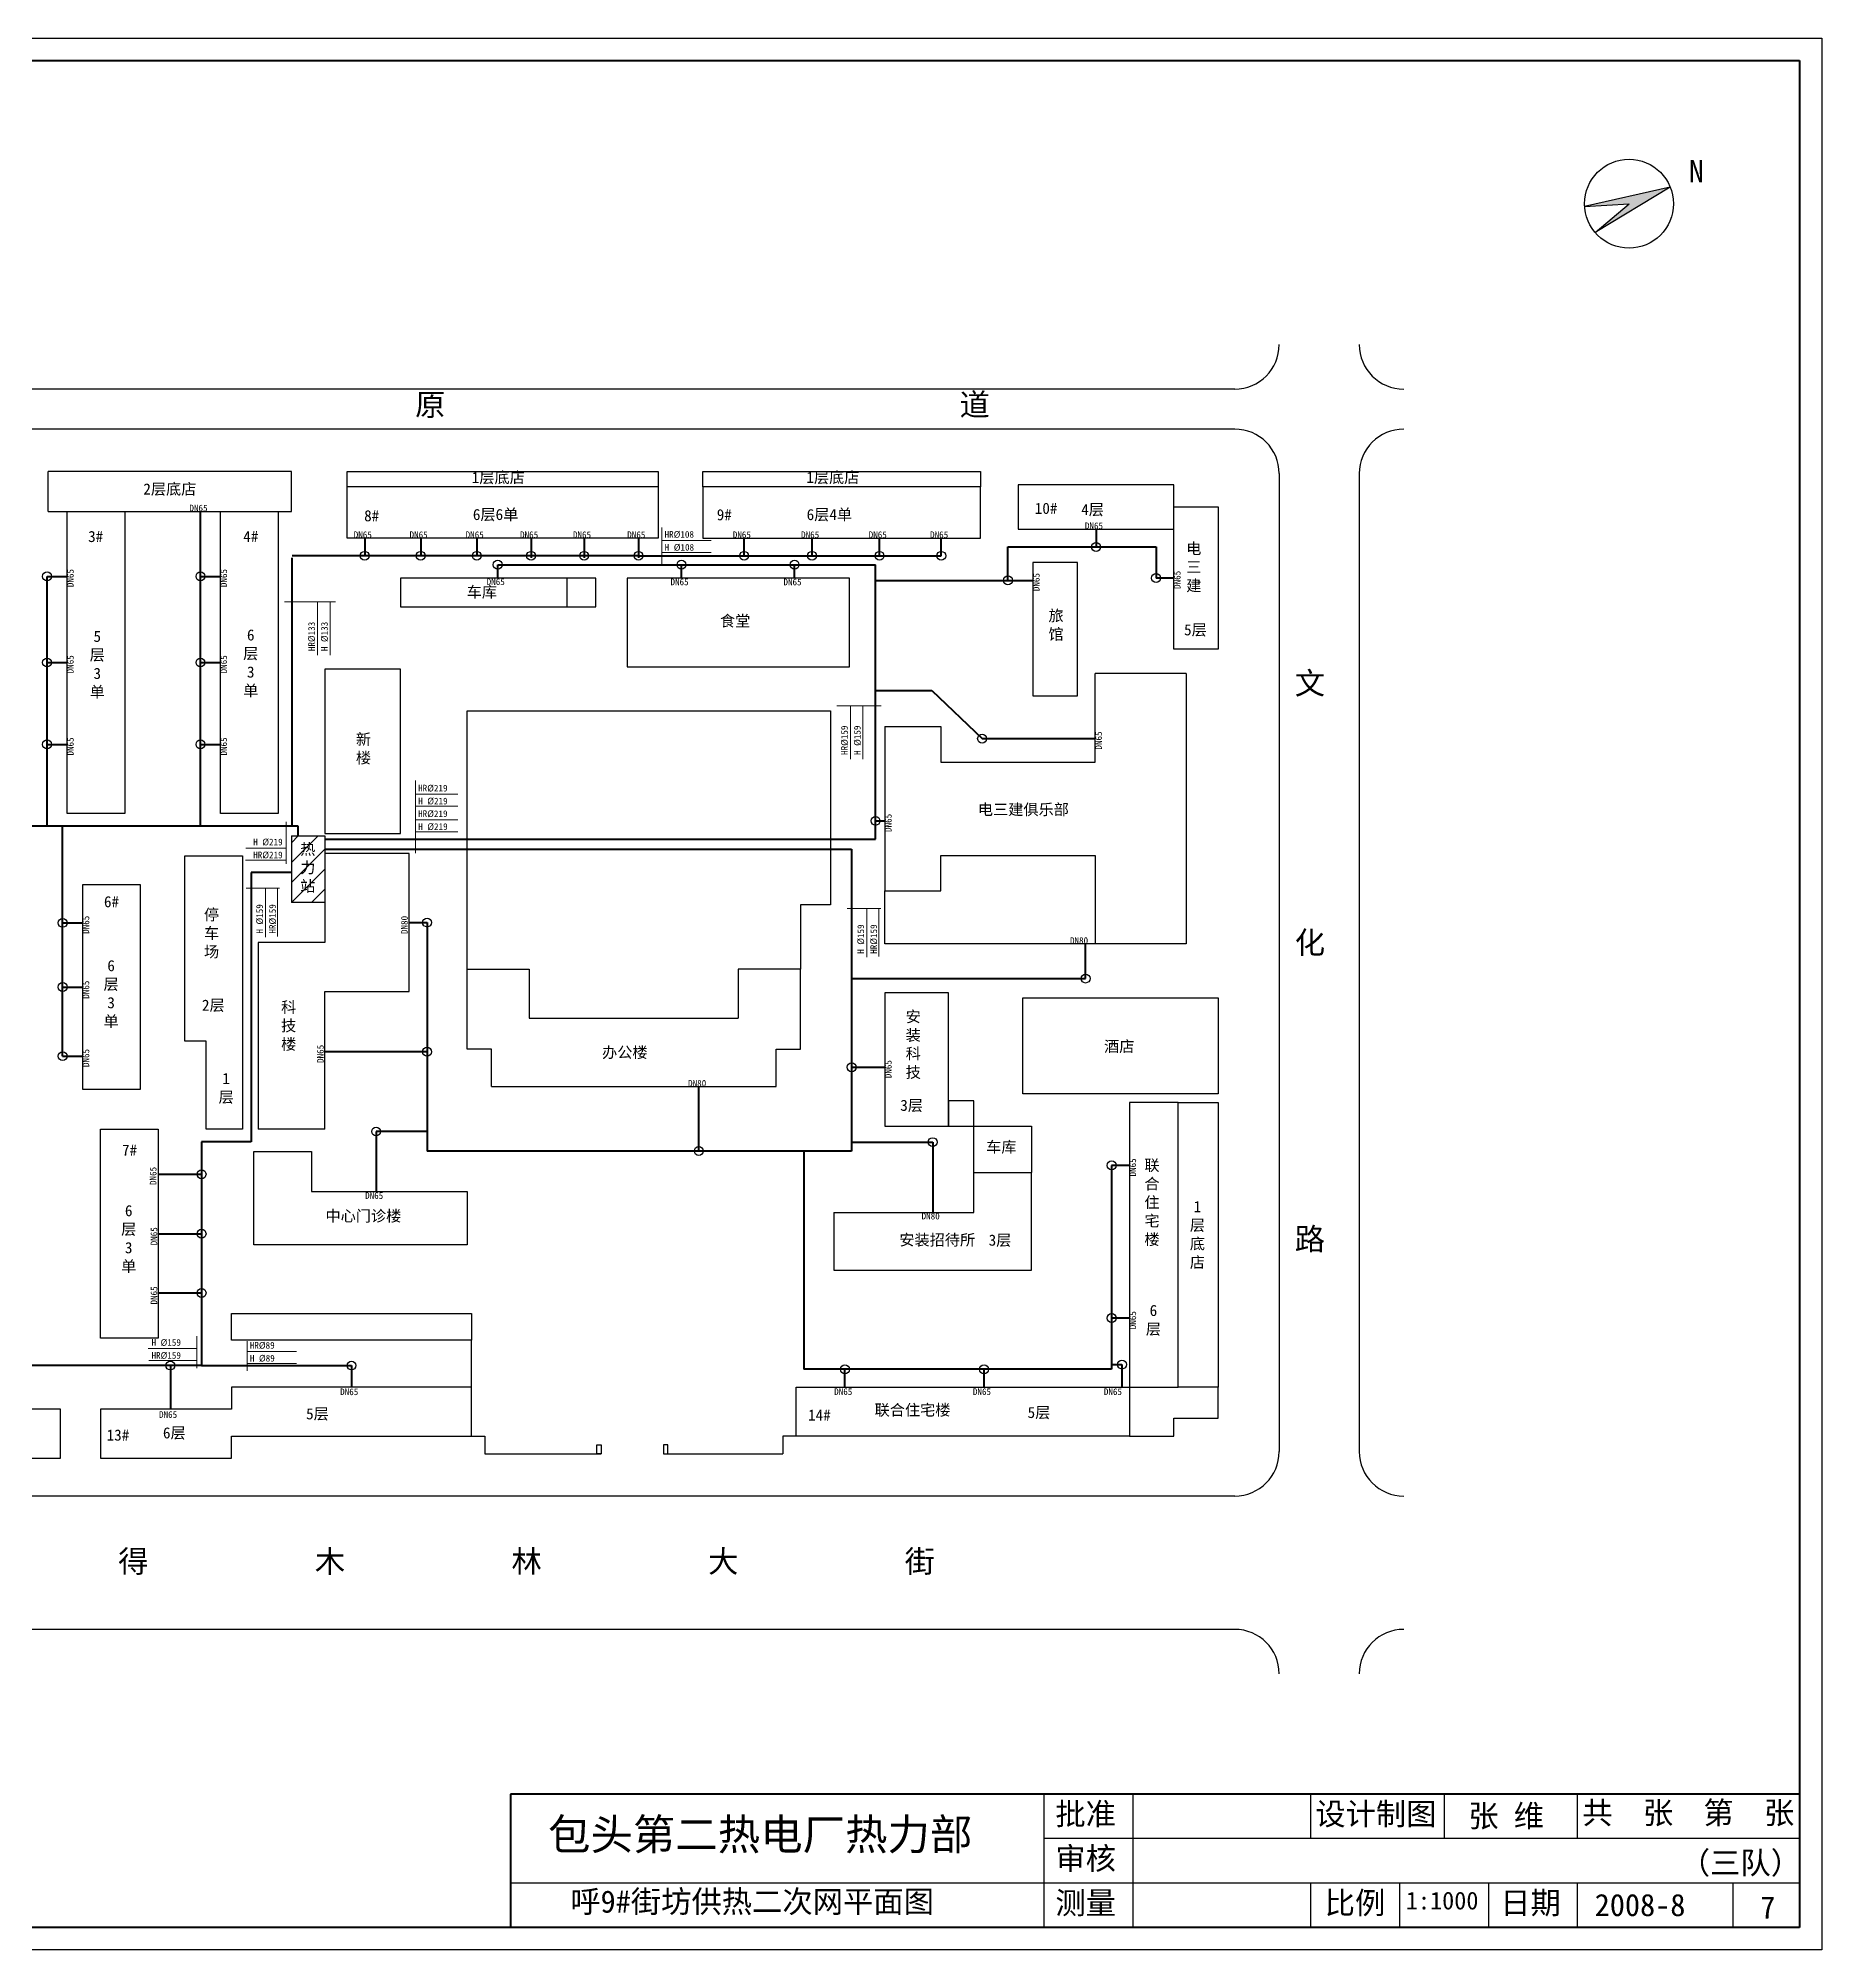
# Model space of a CAD drawing. Header units: millimetres. Extents: x 710 to 1314, y 285 to 715.
# Drawn here: x 913 to 1314.2, y 285.3 to 715.3 of the extents above; entities that cross this region are included whole.
import ezdxf

# ---------------------------------------------------------------- set-up
doc = ezdxf.new("R2010")
doc.units = ezdxf.units.MM
doc.layers.add('围栏', color=3, linetype='Continuous')
doc.layers.add('边线', color=1, linetype='Continuous')
doc.layers.add('标注', color=7, linetype='Continuous', lineweight=18)
doc.layers.add('管道', color=7, linetype='Continuous', lineweight=50)

msp = doc.modelspace()

# ---------------------------------------------------------------- hatches: boundary and pattern name
msp.add_hatch(color=256).paths.add_polyline_path([(1280.09, 681.87), (1260.84, 677.47), (1270.82, 678.12), (1263.2, 671.64)])
at = {"layer": '围栏'}
h = msp.add_hatch(dxfattribs=at)
h.set_pattern_fill('ANSI31', color=5, style=0)
h.paths.add_polyline_path([(977.43, 535.92), (969.93, 535.92), (969.93, 520.92), (977.43, 520.92)])
h.paths.add_polyline_path([(971.27, 534.82), (975.93, 534.82), (975.93, 521.32), (971.27, 521.32)], flags=24)

# ---------------------------------------------------------------- linework, layer by layer
at = {"lineweight": 40}
for p, q in [((715.18, 710.35), (1309.18, 710.35)), ((1309.18, 710.35), (1309.18, 290.35)), ((1309.18, 320.35), (1019.18, 320.35)), ((1019.18, 320.35), (1019.18, 290.35)), ((1309.18, 290.35), (715.18, 290.35))]:
    msp.add_line(p, q, dxfattribs=at)
for p, q in [((1280.09, 681.87), (1260.84, 677.47)), ((1280.09, 681.87), (1263.2, 671.64)), ((1260.84, 677.47), (1270.82, 678.12)), ((1263.2, 671.64), (1270.82, 678.12)), ((1182.13, 636.42), (838.93, 636.42)), ((1182.13, 627.42), (838.93, 627.42)), ((969.93, 617.92), (915.18, 617.92)), ((915.18, 608.92), (915.18, 617.92)), ((969.93, 608.92), (969.93, 617.92)), ((982.43, 602.92), (982.43, 617.92)), ((982.43, 617.92), (1052.43, 617.92)), ((1052.43, 617.92), (1052.43, 614.42)), ((1062.43, 614.42), (1062.43, 617.92)), ((1062.43, 617.92), (1124.93, 617.92)), ((1124.93, 617.92), (1124.93, 614.42)), ((1168.43, 614.92), (1133.43, 614.92)), ((1133.43, 614.92), (1133.43, 604.92)), ((1168.43, 604.92), (1168.43, 614.92)), ((1192.13, 617.42), (1192.13, 397.42)), ((1210.13, 617.42), (1210.13, 397.42)), ((1052.43, 614.42), (982.43, 614.42)), ((1052.43, 614.42), (1052.43, 602.92)), ((1124.93, 614.42), (1062.43, 614.42)), ((1062.43, 614.42), (1062.43, 602.92)), ((1124.93, 602.92), (1124.93, 614.42)), ((915.18, 608.92), (969.93, 608.92)), ((919.43, 540.92), (919.43, 608.92)), ((919.43, 540.92), (919.43, 608.92)), ((919.43, 540.92), (919.43, 608.92)), ((919.43, 608.92), (932.43, 608.92)), ((919.43, 608.92), (932.43, 608.92)), ((919.43, 608.92), (932.43, 608.92)), ((919.43, 540.92), (919.43, 608.92)), ((919.43, 540.92), (919.43, 608.92)), ((919.43, 540.92), (919.43, 608.92)), ((919.43, 608.92), (932.43, 608.92)), ((919.43, 608.92), (932.43, 608.92)), ((919.43, 608.92), (932.43, 608.92)), ((919.43, 608.92), (932.43, 608.92)), ((919.43, 540.92), (919.43, 608.92)), ((919.43, 608.92), (932.43, 608.92)), ((919.43, 540.92), (919.43, 608.92)), ((919.43, 540.92), (919.43, 608.92)), ((919.43, 608.92), (932.43, 608.92)), ((932.43, 608.92), (932.43, 540.92)), ((932.43, 608.92), (932.43, 540.92)), ((932.43, 608.92), (932.43, 540.92)), ((932.43, 608.92), (932.43, 540.92)), ((932.43, 608.92), (932.43, 540.92)), ((932.43, 608.92), (932.43, 540.92)), ((932.43, 608.92), (932.43, 540.92)), ((932.43, 608.92), (932.43, 540.92)), ((932.43, 608.92), (932.43, 540.92)), ((953.93, 540.92), (953.93, 608.92)), ((953.93, 540.92), (953.93, 608.92)), ((953.93, 540.92), (953.93, 608.92)), ((953.93, 608.92), (966.93, 608.92)), ((953.93, 608.92), (966.93, 608.92)), ((953.93, 608.92), (966.93, 608.92)), ((953.93, 540.92), (953.93, 608.92)), ((953.93, 540.92), (953.93, 608.92)), ((953.93, 540.92), (953.93, 608.92)), ((953.93, 608.92), (966.93, 608.92)), ((953.93, 608.92), (966.93, 608.92)), ((953.93, 608.92), (966.93, 608.92)), ((953.93, 608.92), (966.93, 608.92)), ((953.93, 540.92), (953.93, 608.92)), ((953.93, 608.92), (966.93, 608.92)), ((953.93, 540.92), (953.93, 608.92)), ((953.93, 540.92), (953.93, 608.92)), ((953.93, 608.92), (966.93, 608.92)), ((966.93, 608.92), (966.93, 540.92)), ((966.93, 608.92), (966.93, 540.92)), ((966.93, 608.92), (966.93, 540.92)), ((966.93, 608.92), (966.93, 540.92)), ((966.93, 608.92), (966.93, 540.92)), ((966.93, 608.92), (966.93, 540.92)), ((966.93, 608.92), (966.93, 540.92)), ((966.93, 608.92), (966.93, 540.92)), ((966.93, 608.92), (966.93, 540.92)), ((1168.43, 577.92), (1168.43, 609.92)), ((1168.43, 609.92), (1178.43, 609.92)), ((1178.43, 609.92), (1178.43, 577.92)), ((1052.43, 602.92), (982.43, 602.92)), ((1062.43, 602.92), (1124.93, 602.92)), ((1133.43, 604.92), (1168.43, 604.92)), ((1031.93, 593.92), (994.43, 593.92)), ((994.43, 593.92), (994.43, 587.42)), ((1031.93, 587.42), (1031.93, 593.92)), ((1038.43, 593.92), (1031.93, 593.92)), ((1038.43, 587.42), (1038.43, 593.92)), ((1045.43, 593.92), (1045.43, 573.92)), ((1095.43, 593.92), (1045.43, 593.92)), ((1095.43, 573.92), (1095.43, 593.92)), ((1146.73, 597.42), (1136.73, 597.42)), ((1136.73, 597.42), (1136.73, 567.42)), ((1146.73, 567.42), (1146.73, 597.42)), ((994.43, 587.42), (1031.93, 587.42)), ((1031.93, 587.42), (1038.43, 587.42)), ((1178.43, 577.92), (1168.43, 577.92)), ((994.43, 573.42), (977.43, 573.42)), ((977.43, 573.42), (977.43, 536.42)), ((994.43, 536.42), (994.43, 573.42)), ((1045.43, 573.92), (1095.43, 573.92)), ((1171.23, 572.42), (1150.73, 572.42)), ((1150.73, 552.52), (1150.73, 572.42)), ((1171.23, 572.42), (1171.23, 511.62)), ((1136.73, 567.42), (1146.73, 567.42)), ((1103.43, 560.52), (1103.43, 523.52)), ((1103.43, 560.52), (1116.03, 560.52)), ((1116.03, 560.52), (1116.03, 552.52)), ((1116.03, 552.52), (1150.73, 552.52)), ((932.43, 540.92), (919.43, 540.92)), ((932.43, 540.92), (919.43, 540.92)), ((932.43, 540.92), (919.43, 540.92)), ((932.43, 540.92), (919.43, 540.92)), ((932.43, 540.92), (919.43, 540.92)), ((932.43, 540.92), (919.43, 540.92)), ((932.43, 540.92), (919.43, 540.92)), ((932.43, 540.92), (919.43, 540.92)), ((932.43, 540.92), (919.43, 540.92)), ((966.93, 540.92), (953.93, 540.92)), ((966.93, 540.92), (953.93, 540.92)), ((966.93, 540.92), (953.93, 540.92)), ((966.93, 540.92), (953.93, 540.92)), ((966.93, 540.92), (953.93, 540.92)), ((966.93, 540.92), (953.93, 540.92)), ((966.93, 540.92), (953.93, 540.92)), ((966.93, 540.92), (953.93, 540.92)), ((966.93, 540.92), (953.93, 540.92)), ((969.93, 535.92), (969.93, 520.92)), ((969.93, 535.92), (977.43, 535.92)), ((977.43, 536.42), (994.43, 536.42)), ((977.43, 535.92), (977.43, 520.92)), ((945.93, 531.42), (958.93, 531.42)), ((945.93, 489.72), (945.93, 531.42)), ((958.93, 531.42), (958.93, 469.92)), ((996.43, 531.92), (977.43, 531.92)), ((977.43, 531.92), (977.43, 511.92)), ((996.43, 531.92), (994.43, 531.92)), ((996.43, 500.92), (996.43, 531.92)), ((1116.03, 523.52), (1116.03, 531.52)), ((1116.03, 531.52), (1150.73, 531.52)), ((1150.73, 531.52), (1150.73, 511.62)), ((922.93, 524.92), (922.93, 478.92)), ((935.93, 524.92), (922.93, 524.92)), ((935.93, 478.92), (935.93, 524.92)), ((977.43, 520.92), (969.93, 520.92)), ((1103.43, 523.52), (1116.03, 523.52)), ((1103.43, 511.62), (1103.43, 523.52)), ((977.43, 511.92), (962.43, 511.92)), ((962.43, 511.92), (962.43, 469.92)), ((1150.73, 511.62), (1103.43, 511.62)), ((1171.23, 511.62), (1150.73, 511.62)), ((1009.43, 487.92), (1009.43, 505.92)), ((1009.43, 505.92), (1023.43, 505.92)), ((1023.43, 505.92), (1023.43, 494.92)), ((1070.43, 505.92), (1070.43, 494.92)), ((1084.43, 505.92), (1070.43, 505.92)), ((1084.43, 487.92), (1084.43, 505.92)), ((977.43, 469.92), (977.43, 500.92)), ((977.43, 500.92), (996.43, 500.92)), ((1103.43, 500.62), (1103.43, 470.62)), ((1117.73, 500.62), (1103.43, 500.62)), ((1117.73, 470.62), (1117.73, 500.62)), ((1134.43, 499.52), (1178.43, 499.52)), ((1134.43, 477.92), (1134.43, 499.52)), ((1178.43, 499.52), (1178.43, 477.92)), ((1023.43, 494.92), (1070.43, 494.92)), ((950.73, 489.72), (945.93, 489.72)), ((950.73, 484.92), (950.73, 489.72)), ((1014.93, 487.92), (1009.43, 487.92)), ((1014.93, 479.52), (1014.93, 487.92)), ((1078.93, 487.92), (1084.43, 487.92)), ((1078.93, 479.52), (1078.93, 487.92)), ((950.73, 469.92), (950.73, 484.92)), ((922.93, 478.92), (935.93, 478.92)), ((1014.93, 479.52), (1078.93, 479.52)), ((1178.43, 477.92), (1134.43, 477.92)), ((1123.43, 476.32), (1117.73, 476.32)), ((1117.73, 476.32), (1117.73, 470.62)), ((1123.43, 470.62), (1123.43, 476.32)), ((1158.43, 475.92), (1158.43, 411.92)), ((1169.43, 475.92), (1158.43, 475.92)), ((1169.43, 411.92), (1169.43, 475.92)), ((1169.43, 475.92), (1178.43, 475.92)), ((1178.43, 475.92), (1178.43, 411.92)), ((926.93, 469.92), (939.93, 469.92)), ((926.93, 422.92), (926.93, 469.92)), ((939.93, 469.92), (939.93, 422.92)), ((958.93, 469.92), (950.73, 469.92)), ((977.43, 469.92), (962.43, 469.92)), ((1103.43, 470.62), (1117.73, 470.62)), ((1117.73, 470.62), (1123.43, 470.62)), ((1123.43, 460.22), (1123.43, 470.62)), ((1123.43, 470.62), (1136.43, 470.62)), ((1136.43, 470.62), (1136.43, 460.22)), ((961.43, 443.92), (961.43, 464.92)), ((961.43, 464.92), (974.43, 464.92)), ((974.43, 464.92), (974.43, 455.92)), ((1123.43, 451.22), (1123.43, 460.22)), ((1123.43, 460.22), (1136.43, 460.22)), ((1136.43, 438.22), (1136.43, 460.22)), ((974.43, 455.92), (1009.43, 455.92)), ((1009.43, 455.92), (1009.43, 443.92)), ((1091.93, 451.22), (1123.43, 451.22)), ((1091.93, 451.22), (1091.93, 438.22)), ((1009.43, 443.92), (961.43, 443.92)), ((1091.93, 438.22), (1136.43, 438.22)), ((956.43, 422.45), (956.43, 428.45)), ((956.43, 428.45), (1010.43, 428.45)), ((1010.43, 428.45), (1010.43, 422.45)), ((939.93, 422.92), (926.93, 422.92)), ((1010.43, 422.45), (956.43, 422.45)), ((1010.43, 411.92), (956.43, 411.92)), ((956.43, 411.92), (956.43, 406.92)), ((1010.43, 400.92), (1010.43, 411.92)), ((1083.43, 411.92), (1158.43, 411.92)), ((1083.43, 400.92), (1083.43, 411.92)), ((1158.43, 411.92), (1158.43, 400.92)), ((1158.43, 411.92), (1169.43, 411.92)), ((1178.43, 411.92), (1169.43, 411.92)), ((1178.43, 404.92), (1178.43, 411.92)), ((917.93, 406.92), (843.93, 406.92)), ((917.93, 395.92), (917.93, 406.92)), ((956.43, 406.92), (926.93, 406.92)), ((926.93, 406.92), (926.93, 395.92)), ((1168.43, 400.92), (1168.43, 404.92)), ((1168.43, 404.92), (1178.43, 404.92)), ((956.43, 400.92), (1010.43, 400.92)), ((956.43, 395.92), (956.43, 400.92)), ((1158.43, 400.92), (1083.43, 400.92)), ((1158.43, 400.92), (1168.43, 400.92)), ((843.93, 395.92), (917.93, 395.92)), ((926.93, 395.92), (956.43, 395.92)), ((1182.13, 387.42), (838.93, 387.42)), ((1182.13, 357.42), (838.93, 357.42)), ((1139.18, 320.35), (1139.18, 290.35)), ((1159.18, 320.35), (1159.18, 290.35)), ((1199.18, 320.35), (1199.18, 310.35)), ((1229.22, 320.35), (1229.22, 310.35)), ((1259.18, 320.35), (1259.18, 310.35)), ((1309.18, 310.35), (1139.18, 310.35)), ((1309.18, 300.35), (1019.18, 300.35)), ((1199.18, 300.35), (1199.18, 290.35)), ((1219.18, 300.35), (1219.18, 290.35)), ((1239.18, 300.35), (1239.18, 290.35)), ((1259.18, 300.35), (1259.18, 290.35)), ((1294.18, 300.35), (1294.18, 290.35))]:
    msp.add_line(p, q)
for centre, radius in [((1270.82, 678.12), 10), ((986.4, 598.92), 1), ((999, 598.92), 1), ((1011.61, 598.92), 1), ((1016.33, 596.92), 1), ((1023.83, 598.92), 1), ((1035.76, 598.92), 1), ((1047.99, 598.92), 1), ((1057.66, 596.92), 1), ((1071.75, 598.92), 1), ((1083.1, 596.92), 1), ((1087.03, 598.92), 1), ((1102.22, 598.92), 1), ((1116.1, 598.92), 1), ((1150.93, 600.92), 1), ((914.95, 594.29), 1), ((949.45, 594.29), 1), ((1131.1, 593.4), 1), ((1164.43, 593.92), 1), ((914.95, 574.92), 1), ((949.45, 574.92), 1), ((914.95, 556.5), 1), ((949.45, 556.5), 1), ((1125.29, 557.79), 1), ((1101.32, 539.29), 1), ((918.45, 516.35), 1), ((1000.43, 516.42), 1), ((1148.57, 503.82), 1), ((918.45, 501.92), 1), ((918.45, 486.36), 1), ((1000.43, 487.36), 1), ((1095.94, 483.87), 1), ((988.97, 469.42), 1), ((1061.56, 465.02), 1), ((1114.18, 467.03), 1), ((949.7, 459.8), 1), ((1154.43, 461.8), 1), ((949.7, 446.42), 1), ((949.7, 433.09), 1), ((1154.43, 427.45), 1), ((942.68, 416.77), 1), ((983.43, 416.77), 1), ((1156.75, 416.99), 1), ((1094.43, 415.92), 1), ((1125.73, 415.92), 1)]:
    msp.add_circle(centre, radius)
for centre, start, end in [((1182.13, 646.42), 270, 0), ((1220.13, 646.42), 180, 270), ((1182.13, 617.42), 360, 90), ((1220.13, 617.42), 90, 180), ((1182.13, 397.42), 270, 0), ((1220.13, 397.42), 180, 270), ((1182.13, 347.42), 0, 90), ((1220.13, 347.42), 90, 180)]:
    msp.add_arc(centre, 10, start, end)
at = {"layer": '围栏'}
for p, q in [((1009.43, 505.92), (1009.43, 564.06)), ((1009.43, 564.06), (1091.17, 564.06)), ((1091.17, 564.06), (1091.17, 520.43)), ((1091.17, 520.43), (1084.43, 520.43)), ((1084.43, 520.43), (1084.43, 505.92)), ((1010.43, 411.92), (1010.43, 422.45)), ((1010.43, 400.92), (1013.43, 400.92)), ((1013.43, 400.92), (1013.43, 396.92)), ((1083.43, 400.92), (1080.43, 400.92)), ((1080.43, 400.92), (1080.43, 396.92)), ((1013.43, 396.92), (1039.59, 396.92)), ((1038.59, 396.92), (1038.59, 398.92)), ((1038.59, 398.92), (1039.59, 398.92)), ((1039.59, 396.92), (1038.59, 396.92)), ((1039.59, 398.92), (1039.59, 396.92)), ((1053.59, 398.92), (1053.59, 396.92)), ((1054.59, 398.92), (1053.59, 398.92)), ((1053.59, 396.92), (1080.43, 396.92)), ((1054.59, 396.92), (1054.59, 398.92))]:
    msp.add_line(p, q, dxfattribs=at)
at = {"layer": '标注'}
for p, q in [((1053.28, 596.74), (1053.28, 605.26)), ((1053.28, 602.37), (1064.37, 602.37)), ((1053.28, 599.66), (1064.37, 599.66)), ((979.8, 588.55), (968.35, 588.55)), ((975.81, 576.57), (975.81, 588.55)), ((978.61, 576.57), (978.61, 588.55)), ((1102.6, 565.19), (1092.61, 565.19)), ((1095.69, 553.21), (1095.69, 565.19)), ((1098.49, 553.21), (1098.49, 565.19)), ((997.83, 532.04), (997.83, 548.34)), ((997.83, 545.29), (1007.32, 545.29)), ((997.83, 542.58), (1007.32, 542.58)), ((968.72, 529.63), (968.72, 539.1)), ((997.83, 539.53), (1007.32, 539.53)), ((997.83, 536.83), (1007.32, 536.83)), ((968.72, 530.46), (959.59, 530.46)), ((968.72, 533.17), (959.64, 533.17)), ((967.23, 524.14), (959.71, 524.14)), ((964.12, 513.15), (964.12, 524.14)), ((966.82, 513.31), (966.82, 524.14)), ((1102.48, 519.6), (1094.96, 519.6)), ((1099.36, 508.62), (1099.36, 519.6)), ((1102.06, 508.77), (1102.06, 519.6)), ((948.65, 416.19), (948.65, 423.37)), ((959.96, 415.58), (959.96, 422.23)), ((937.67, 420.59), (948.65, 420.59)), ((937.82, 417.88), (948.65, 417.88)), ((959.96, 419.95), (971.06, 419.95)), ((959.96, 417.25), (971.06, 417.25))]:
    msp.add_line(p, q, dxfattribs=at)
at = {"layer": '管道'}
for p, q in [((949.45, 594.29), (949.45, 608.92)), ((986.4, 602.92), (986.4, 598.92)), ((999, 602.92), (999, 598.92)), ((1011.61, 602.92), (1011.61, 598.92)), ((1023.83, 602.92), (1023.83, 598.44)), ((1035.76, 602.92), (1035.76, 598.44)), ((1047.99, 602.92), (1047.99, 598.44)), ((1071.75, 598.92), (1071.75, 602.92)), ((1087.03, 598.92), (1087.03, 602.92)), ((1102.22, 598.92), (1102.22, 602.92)), ((1116.1, 598.92), (1116.1, 602.92)), ((1150.93, 604.92), (1150.93, 600.92)), ((1047.99, 598.92), (970.09, 598.92)), ((970.09, 538.08), (970.09, 598.44)), ((1047.99, 598.92), (1116.1, 598.92)), ((1131.1, 593.4), (1131.1, 600.92)), ((1131.1, 600.92), (1164.43, 600.92)), ((1164.43, 600.92), (1164.43, 593.92)), ((914.95, 594.29), (919.43, 594.29)), ((914.95, 574.92), (914.95, 594.29)), ((949.45, 574.92), (949.45, 594.29)), ((949.45, 594.29), (953.93, 594.29)), ((1016.33, 593.92), (1016.33, 596.92)), ((1016.33, 596.92), (1101.32, 596.92)), ((1057.66, 593.92), (1057.66, 596.92)), ((1083.1, 593.92), (1083.1, 596.92)), ((1101.32, 535.16), (1101.32, 596.92)), ((1168.43, 593.92), (1164.43, 593.92)), ((1101.32, 593.4), (1136.73, 593.4)), ((914.95, 574.92), (919.43, 574.92)), ((914.95, 538.08), (914.95, 574.92)), ((949.45, 538.08), (949.45, 574.92)), ((949.45, 574.92), (953.93, 574.92)), ((1101.32, 568.61), (1113.98, 568.61)), ((1113.98, 568.61), (1125.29, 557.79)), ((914.95, 556.5), (919.43, 556.5)), ((949.45, 556.5), (953.93, 556.5)), ((1125.29, 557.79), (1150.73, 557.79)), ((971.46, 538.08), (865.11, 538.08)), ((918.45, 486.36), (918.45, 538.08)), ((971.46, 535.92), (971.46, 538.08)), ((1101.32, 539.29), (1103.43, 539.29)), ((977.43, 535.16), (1101.32, 535.16)), ((977.43, 532.91), (1095.94, 532.91)), ((1095.94, 532.91), (1095.94, 465.02)), ((969.93, 527.65), (960.86, 527.65)), ((960.86, 527.65), (960.86, 467.09)), ((918.45, 516.35), (922.93, 516.35)), ((996.43, 516.42), (1000.43, 516.42)), ((1000.43, 516.42), (1000.43, 465.02)), ((1148.57, 503.82), (1148.57, 511.62)), ((1095.94, 503.82), (1148.57, 503.82)), ((918.45, 501.92), (922.93, 501.92)), ((918.45, 486.36), (922.93, 486.36)), ((1000.43, 487.36), (977.43, 487.36)), ((1095.94, 483.87), (1103.43, 483.87)), ((1061.56, 465.02), (1061.56, 479.52)), ((1000.43, 469.42), (988.97, 469.42)), ((988.97, 469.42), (988.97, 455.92)), ((960.86, 467.09), (949.7, 467.09)), ((949.7, 467.09), (949.7, 416.77)), ((1095.94, 465.02), (1000.43, 465.02)), ((1085.18, 465.02), (1085.18, 415.92)), ((1095.94, 467.03), (1114.18, 467.03)), ((1114.18, 467.03), (1114.18, 451.22)), ((1158.43, 461.8), (1154.43, 461.8)), ((1154.43, 461.8), (1154.43, 415.92)), ((939.93, 459.8), (949.7, 459.8)), ((939.93, 446.42), (949.7, 446.42)), ((939.93, 433.09), (949.7, 433.09)), ((1158.43, 427.45), (1154.43, 427.45)), ((949.7, 416.77), (851.62, 416.77)), ((942.68, 416.77), (942.68, 406.92)), ((949.7, 416.77), (983.43, 416.77)), ((983.43, 416.77), (983.43, 411.92)), ((1154.43, 415.92), (1085.18, 415.92)), ((1094.43, 411.92), (1094.43, 415.92)), ((1125.73, 411.92), (1125.73, 415.92)), ((1154.43, 416.99), (1156.75, 416.99)), ((1156.75, 416.99), (1156.75, 411.92))]:
    msp.add_line(p, q, dxfattribs=at)
at = {"layer": '边线'}
for p, q in [((710.18, 715.35), (1314.18, 715.35)), ((1314.18, 715.35), (1314.18, 285.35)), ((1314.18, 285.35), (710.18, 285.35))]:
    msp.add_line(p, q, dxfattribs=at)

# ---------------------------------------------------------------- texts
at = {"attachment_point": 1}
for s, insert, char_height, width in [('N', (1284.29, 687.96), 5, 13.437), ('{\\fFangSong_GB2312|b0|i0|c134|p49;批准}', (1141.77, 318.41), 5, 88.5221), ('{\\fFangSong_GB2312|b0|i0|c134|p49;设计制图}', (1200.24, 318.41), 5, 88.5221), ('{\\fFangSong_GB2312|b0|i0|c134|p49;共  张  第  张}', (1260.32, 318.68), 5, 88.5221), ('{\\fSimHei|b0|i0|c134|p2;包头第二热电厂热力部}', (1027.63, 314.81), 7, 133.3392), ('{\\fFangSong_GB2312|b0|i0|c134|p49;审核}', (1141.77, 308.41), 5, 88.5221), ('{\\fSimSun|b0|i0|c134|p54;呼}9#{\\fSimSun|b0|i0|c134|p54;街坊供热二次网平面图}', (1032.64, 298.7), 5, 146.006), ('{\\fFangSong_GB2312|b0|i0|c134|p49;测量}', (1141.77, 298.41), 5, 88.5221), ('{\\fFangSong_GB2312|b0|i0|c134|p49;比例}', (1202.36, 298.41), 5, 88.5221), ('{\\fFangSong_GB2312|b0|i0|c134|p49;日期}', (1241.85, 298.41), 5, 88.5221)]:
    msp.add_mtext(s, dxfattribs=dict(at, insert=insert, char_height=char_height, width=width))
at = {"layer": '标注'}
for s, insert, char_height, width, attachment_point in [('{\\fSimSun|b0|i0|c134|p54;草                                  原                                  道}', (875.28, 635.44), 5, 301.039, 1), ('2{\\fSimSun|b0|i0|c134|p54;层底店}', (936.6, 615.2), 2.5, 18.6342, 1), ('1{\\fSimSun|b0|i0|c134|p54;层底店 }', (1010.49, 617.8), 2.5, 22.645, 1), ('1{\\fSimSun|b0|i0|c134|p54;层底店 }', (1085.75, 617.81), 2.5, 22.645, 1), ('10#', (1137.14, 610.85), 2.5, 5.9635, 1), ('4{\\fSimSun|b0|i0|c134|p54;层}', (1147.59, 610.58), 2.5, 18.4193, 1), ('DN65', (946.97, 610.42), 1.5, 9.7816, 1), ('8#', (986.27, 609.18), 2.5, 5.9635, 1), ('6{\\fSimSun|b0|i0|c134|p54;层}6{\\fSimSun|b0|i0|c134|p54;单}', (1010.73, 609.47), 2.5, 21.4524, 1), ('9#', (1065.6, 609.41), 2.5, 5.9635, 1), ('6{\\fSimSun|b0|i0|c134|p54;层}4{\\fSimSun|b0|i0|c134|p54;单}', (1085.82, 609.45), 2.5, 21.4524, 1), ('DN65', (1148.42, 606.42), 1.5, 9.7816, 1), ('3#', (924.18, 604.52), 2.5, 5.9635, 1), ('4#', (959.08, 604.52), 2.5, 5.9635, 1), ('DN65', (983.93, 604.42), 1.5, 9.7816, 1), ('DN65', (996.49, 604.42), 1.5, 9.7816, 1), ('DN65', (1009.11, 604.42), 1.5, 9.7816, 1), ('DN65', (1021.35, 604.42), 1.5, 9.7816, 1), ('DN65', (1033.25, 604.42), 1.5, 9.7816, 1), ('DN65', (1045.46, 604.42), 1.5, 9.7816, 1), ('HR%%C108', (1053.86, 604.49), 1.5, 13.5629, 1), ('DN65', (1069.2, 604.42), 1.5, 9.7816, 1), ('DN65', (1084.57, 604.42), 1.5, 9.7816, 1), ('DN65', (1099.78, 604.42), 1.5, 9.7816, 1), ('DN65', (1113.59, 604.42), 1.5, 9.7816, 1), ('{\\fSimSun|b0|i0|c134|p54;电三建}', (1171.21, 601.81), 2.5, 3.7716, 1), ('H %%C108', (1053.88, 601.58), 1.5, 13.5393, 1), ('DN65', (1013.84, 593.84), 1.5, 9.7816, 1), ('DN65', (1055.19, 593.8), 1.5, 9.7816, 1), ('DN65', (1080.6, 593.78), 1.5, 9.7816, 1), ('{\\fSimSun|b0|i0|c134|p54;车库}', (1009.34, 592.03), 2.5, 13.3457, 1), ('{\\fSimSun|b0|i0|c134|p54;食堂}', (1066.32, 585.54), 2.5, 14.5595, 1), ('{\\fSimSun|b0|i0|c134|p54;旅馆}', (1140.22, 586.71), 2.5, 3.319, 1), ('5{\\fSimSun|b0|i0|c134|p54;层}3{\\fSimSun|b0|i0|c134|p54;单}', (926.24, 574.42), 2.5, 4.1922, 5), ('6{\\fSimSun|b0|i0|c134|p54;层}3{\\fSimSun|b0|i0|c134|p54;单}', (960.76, 574.73), 2.5, 4.1922, 5), ('5{\\fSimSun|b0|i0|c134|p54;层}', (1170.72, 583.53), 2.5, 18.4193, 1), ('{\\fSimSun|b0|i0|c134|p54;文\\P\\P\\P\\P\\P\\P\\P化\\P\\P\\P\\P\\P\\P\\P\\P路}', (1195.62, 572.76), 5, 4.768, 1), ('{\\fSimSun|b0|i0|c134|p54;新楼}', (984.42, 558.91), 2.5, 4.9455, 1), ('HR%%C219', (998.42, 547.41), 1.5, 13.5629, 1), ('H %%C219', (998.44, 544.5), 1.5, 13.5393, 1), ('{\\fSimSun|b0|i0|c134|p54;电三建俱乐部}', (1124.35, 543.11), 2.5, 40.5278, 1), ('HR%%C219', (998.42, 541.65), 1.5, 13.5629, 1), ('H %%C219', (998.44, 538.75), 1.5, 13.5393, 1), ('H %%C219', (967.94, 535.29), 1.5, 14.4416, 3), ('{\\fSimSun|b0|i0|c134|p54;热力站}', (971.9, 534.2), 2.5, 3.9062, 1), ('HR%%C219', (967.94, 532.38), 1.5, 14.4416, 3), ('6#', (927.74, 522.37), 2.5, 5.9635, 1), ('{\\fSimSun|b0|i0|c134|p54;停车场}', (950.25, 519.46), 2.5, 5.4492, 1), ('DN80', (1145.06, 513.12), 1.5, 9.7816, 1), ('6{\\fSimSun|b0|i0|c134|p54;层}3{\\fSimSun|b0|i0|c134|p54;单}', (929.35, 500.34), 2.5, 4.1922, 5), ('2{\\fSimSun|b0|i0|c134|p54;层}', (949.79, 499.08), 2.5, 6.9063, 1), ('{\\fSimSun|b0|i0|c134|p54;科技楼}', (967.59, 498.65), 2.5, 3.6052, 1), ('{\\fSimSun|b0|i0|c134|p54;安装科技}', (1108.1, 496.51), 2.5, 4.8962, 1), ('{\\fSimSun|b0|i0|c134|p54;办公楼}', (1039.8, 488.47), 2.5, 16.5007, 1), ('{\\fSimSun|b0|i0|c134|p54;酒店}', (1152.73, 489.81), 2.5, 15.4975, 1), ('1{\\fSimSun|b0|i0|c134|p54;层}', (955.23, 479.11), 2.5, 3.7554, 5), ('DN80', (1059.15, 481.02), 1.5, 9.7816, 1), ('3{\\fSimSun|b0|i0|c134|p54;层}', (1106.88, 476.56), 2.5, 18.4193, 1), ('7#', (931.81, 466.46), 2.5, 5.9635, 1), ('{\\fSimSun|b0|i0|c134|p54;车库}', (1126.21, 467.19), 2.5, 7.8053, 1), ('{\\fSimSun|b0|i0|c134|p54;联合住宅楼}', (1161.8, 463.07), 2.5, 4.0743, 1), ('6{\\fSimSun|b0|i0|c134|p54;层}3{\\fSimSun|b0|i0|c134|p54;单}', (933.31, 445.23), 2.5, 4.1922, 5), ('{\\fSimSun|b0|i0|c134|p54;中心门诊楼}', (977.58, 451.68), 2.5, 23.2344, 1), ('DN65', (986.49, 455.76), 1.5, 9.7816, 1), ('1{\\fSimSun|b0|i0|c134|p54;层底店}', (1173.73, 446.13), 2.5, 2.0371, 5), ('DN80', (1111.68, 451.13), 1.5, 9.7816, 1), ('{\\fSimSun|b0|i0|c134|p54;安装招待所}', (1106.68, 446.29), 2.5, 23.6407, 1), ('3{\\fSimSun|b0|i0|c134|p54;层}', (1126.76, 446.23), 2.5, 18.4193, 1), ('6{\\fSimSun|b0|i0|c134|p54;层}', (1163.83, 426.93), 2.5, 3.1518, 5), ('H %%C159', (938.44, 422.71), 1.5, 14.4416, 1), ('HR%%C89', (960.55, 422.07), 1.5, 13.5629, 1), ('HR%%C159', (938.44, 419.8), 1.5, 14.4416, 1), ('H %%C89', (960.57, 419.17), 1.5, 13.5393, 1), ('DN65', (980.88, 411.62), 1.5, 9.7816, 1), ('DN65', (1092.02, 411.66), 1.5, 9.7816, 1), ('DN65', (1123.22, 411.65), 1.5, 9.7816, 1), ('DN65', (1152.68, 411.64), 1.5, 9.7816, 1), ('DN65', (940.13, 406.5), 1.5, 9.7816, 1), ('5{\\fSimSun|b0|i0|c134|p54;层}', (973.21, 407.17), 2.5, 18.4193, 1), ('14#', (1086.14, 406.88), 2.5, 5.9635, 1), ('{\\fSimSun|b0|i0|c134|p54;联合住宅楼}', (1101.11, 408.02), 2.5, 40.8666, 1), ('5{\\fSimSun|b0|i0|c134|p54;层}', (1135.53, 407.47), 2.5, 18.4193, 1), ('13#', (928.34, 402.38), 2.5, 5.9635, 1), ('6{\\fSimSun|b0|i0|c134|p54;层}', (941.01, 402.88), 2.5, 10.9612, 1), ('{\\fSimSun|b0|i0|c134|p54;呼           得           木           林           大           街}', (886.71, 375.23), 5, 286.8966, 1), ('{\\fKaiTi_GB2312|b0|i0|c134|p49;张 维}', (1234.67, 317.96), 5, 30.3874, 1), ('{\\fKaiTi_GB2312|b0|i0|c134|p49;（三队）}', (1282.24, 307.4), 5, 30.3874, 1), ('{\\H0.8x;1:1000}', (1220.62, 298.42), 5, 42.6517, 1), ('2008-8', (1263.1, 297.92), 5, 42.6517, 1), ('7', (1300.35, 297.36), 5, 42.6517, 1)]:
    msp.add_mtext(s, dxfattribs=dict(at, insert=insert, char_height=char_height, width=width, attachment_point=attachment_point))
at = {"layer": '标注', "char_height": 1.5, "attachment_point": 1, "rotation": 90}
for s, insert, width in [('DN65', (919.43, 591.87), 8.2561), ('DN65', (953.93, 591.87), 8.2561), ('DN65', (1136.73, 590.96), 8.2561), ('DN65', (1168.43, 591.47), 8.2561), ('HR%%C133', (973.69, 577.47), 14.035), ('H %%C133', (976.59, 577.47), 14.035), ('DN65', (919.43, 572.47), 8.2561), ('DN65', (953.93, 572.47), 8.2561), ('HR%%C159', (1093.57, 554.12), 14.035), ('H %%C159', (1096.47, 554.12), 14.035), ('DN65', (1150.73, 555.33), 8.2561), ('DN65', (919.43, 553.99), 8.2561), ('DN65', (953.93, 553.99), 8.2561), ('DN65', (1103.43, 536.8), 8.2561), ('H %%C159', (962, 513.93), 14.4416), ('HR%%C159', (964.9, 513.93), 14.4416), ('DN65', (922.93, 513.88), 8.2561), ('DN80', (994.58, 513.84), 8.2561), ('H %%C159', (1097.24, 509.39), 14.4416), ('HR%%C159', (1100.15, 509.39), 14.4416), ('DN65', (922.93, 499.28), 8.2561), ('DN65', (922.93, 483.91), 8.2561), ('DN65', (975.67, 484.84), 8.2561), ('DN65', (1103.43, 481.4), 8.2561), ('DN65', (938.06, 457.38), 8.2561), ('DN65', (1158.43, 459.3), 8.2561), ('DN65', (938.24, 443.81), 8.2561), ('DN65', (938.24, 430.5), 8.2561), ('DN65', (1158.43, 424.93), 8.2561)]:
    msp.add_mtext(s, dxfattribs=dict(at, insert=insert, width=width))

doc.saveas('drawing.dxf')
